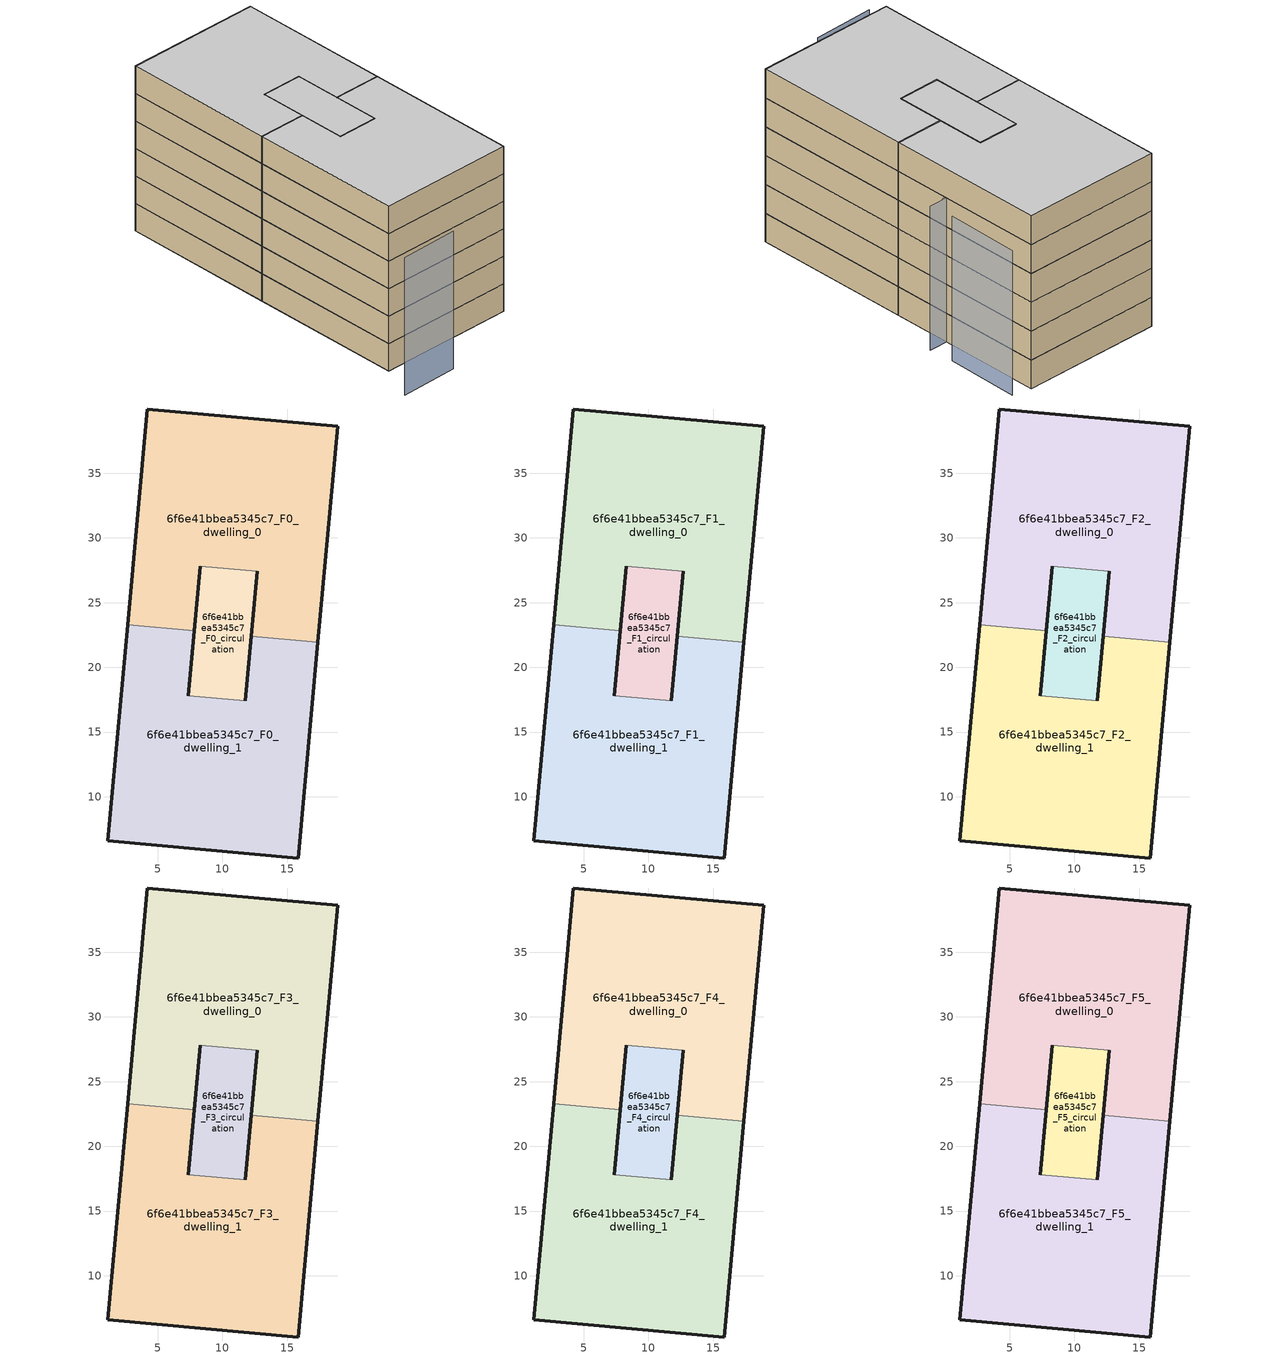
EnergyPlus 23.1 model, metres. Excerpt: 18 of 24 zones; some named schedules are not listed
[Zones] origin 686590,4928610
6f6e41bbea5345c7_F0_dwelling_0
 floor ground (EU_floor_Construction): 17.38,21.94 18.9,38.62 4.2,39.97 2.67,23.29 7.82,22.82 8.28,27.82 12.69,27.42 12.23,22.41 z0
 wall outside (EU_wall_Construction): 12.23,22.41 12.69,27.42 / 8.28,27.82 7.82,22.82 / 2.67,23.29 4.2,39.97 18.9,38.62 17.38,21.94 z0:3
 wall to 6f6e41bbea5345c7_F0_dwelling_1 (EU_wall_Construction): 17.38,21.94 12.23,22.41 / 7.82,22.82 2.67,23.29 z0:3
 wall to 6f6e41bbea5345c7_F0_circulation (EU_wall_Construction): 12.69,27.42 8.28,27.82 z0:3
6f6e41bbea5345c7_F0_dwelling_1
 floor ground (EU_floor_Construction): 15.85,5.26 17.38,21.94 12.23,22.41 11.77,17.41 7.36,17.81 7.82,22.82 2.67,23.29 1.15,6.61 z0
 wall outside (EU_wall_Construction): 7.82,22.82 7.36,17.81 / 11.77,17.41 12.23,22.41 / 17.38,21.94 15.85,5.26 1.15,6.61 2.67,23.29 z0:3
 wall to 6f6e41bbea5345c7_F0_circulation (EU_wall_Construction): 7.36,17.81 11.77,17.41 z0:3
6f6e41bbea5345c7_F0_circulation
 floor ground (EU_floor_Construction): 11.77,17.41 12.69,27.42 8.28,27.82 7.36,17.81 z0
 wall outside (EU_wall_Construction): 12.69,27.42 11.77,17.41 / 7.36,17.81 8.28,27.82 z0:3
6f6e41bbea5345c7_F1_dwelling_0
 floor to 6f6e41bbea5345c7_F0_dwelling_0 (EU_floor_Construction): 17.38,21.94 18.9,38.62 4.2,39.97 2.67,23.29 7.82,22.82 8.28,27.82 12.69,27.42 12.23,22.41 z3
 wall outside (EU_wall_Construction): 12.23,22.41 12.69,27.42 / 8.28,27.82 7.82,22.82 / 2.67,23.29 4.2,39.97 18.9,38.62 17.38,21.94 z3:6
 wall to 6f6e41bbea5345c7_F1_dwelling_1 (EU_wall_Construction): 17.38,21.94 12.23,22.41 / 7.82,22.82 2.67,23.29 z3:6
 wall to 6f6e41bbea5345c7_F1_circulation (EU_wall_Construction): 12.69,27.42 8.28,27.82 z3:6
6f6e41bbea5345c7_F1_dwelling_1
 floor to 6f6e41bbea5345c7_F0_dwelling_1 (EU_floor_Construction): 15.85,5.26 17.38,21.94 12.23,22.41 11.77,17.41 7.36,17.81 7.82,22.82 2.67,23.29 1.15,6.61 z3
 wall outside (EU_wall_Construction): 7.82,22.82 7.36,17.81 / 11.77,17.41 12.23,22.41 / 17.38,21.94 15.85,5.26 1.15,6.61 2.67,23.29 z3:6
 wall to 6f6e41bbea5345c7_F1_circulation (EU_wall_Construction): 7.36,17.81 11.77,17.41 z3:6
6f6e41bbea5345c7_F1_circulation
 floor to 6f6e41bbea5345c7_F0_circulation (EU_floor_Construction): 11.77,17.41 12.69,27.42 8.28,27.82 7.36,17.81 z3
 wall outside (EU_wall_Construction): 12.69,27.42 11.77,17.41 / 7.36,17.81 8.28,27.82 z3:6
6f6e41bbea5345c7_F2_dwelling_0
 floor to 6f6e41bbea5345c7_F1_dwelling_0 (EU_floor_Construction): 17.38,21.94 18.9,38.62 4.2,39.97 2.67,23.29 7.82,22.82 8.28,27.82 12.69,27.42 12.23,22.41 z6
 wall outside (EU_wall_Construction): 12.23,22.41 12.69,27.42 / 8.28,27.82 7.82,22.82 / 2.67,23.29 4.2,39.97 18.9,38.62 17.38,21.94 z6:9
 wall to 6f6e41bbea5345c7_F2_dwelling_1 (EU_wall_Construction): 17.38,21.94 12.23,22.41 / 7.82,22.82 2.67,23.29 z6:9
 wall to 6f6e41bbea5345c7_F2_circulation (EU_wall_Construction): 12.69,27.42 8.28,27.82 z6:9
6f6e41bbea5345c7_F2_dwelling_1
 floor to 6f6e41bbea5345c7_F1_dwelling_1 (EU_floor_Construction): 15.85,5.26 17.38,21.94 12.23,22.41 11.77,17.41 7.36,17.81 7.82,22.82 2.67,23.29 1.15,6.61 z6
 wall outside (EU_wall_Construction): 7.82,22.82 7.36,17.81 / 11.77,17.41 12.23,22.41 / 17.38,21.94 15.85,5.26 1.15,6.61 2.67,23.29 z6:9
 wall to 6f6e41bbea5345c7_F2_circulation (EU_wall_Construction): 7.36,17.81 11.77,17.41 z6:9
6f6e41bbea5345c7_F2_circulation
 floor to 6f6e41bbea5345c7_F1_circulation (EU_floor_Construction): 11.77,17.41 12.69,27.42 8.28,27.82 7.36,17.81 z6
 wall outside (EU_wall_Construction): 12.69,27.42 11.77,17.41 / 7.36,17.81 8.28,27.82 z6:9
6f6e41bbea5345c7_F3_dwelling_0
 floor to 6f6e41bbea5345c7_F2_dwelling_0 (EU_floor_Construction): 17.38,21.94 18.9,38.62 4.2,39.97 2.67,23.29 7.82,22.82 8.28,27.82 12.69,27.42 12.23,22.41 z9
 wall outside (EU_wall_Construction): 12.23,22.41 12.69,27.42 / 8.28,27.82 7.82,22.82 / 2.67,23.29 4.2,39.97 18.9,38.62 17.38,21.94 z9:12
 wall to 6f6e41bbea5345c7_F3_dwelling_1 (EU_wall_Construction): 17.38,21.94 12.23,22.41 / 7.82,22.82 2.67,23.29 z9:12
 wall to 6f6e41bbea5345c7_F3_circulation (EU_wall_Construction): 12.69,27.42 8.28,27.82 z9:12
6f6e41bbea5345c7_F3_dwelling_1
 floor to 6f6e41bbea5345c7_F2_dwelling_1 (EU_floor_Construction): 15.85,5.26 17.38,21.94 12.23,22.41 11.77,17.41 7.36,17.81 7.82,22.82 2.67,23.29 1.15,6.61 z9
 wall outside (EU_wall_Construction): 7.82,22.82 7.36,17.81 / 11.77,17.41 12.23,22.41 / 17.38,21.94 15.85,5.26 1.15,6.61 2.67,23.29 z9:12
 wall to 6f6e41bbea5345c7_F3_circulation (EU_wall_Construction): 7.36,17.81 11.77,17.41 z9:12
6f6e41bbea5345c7_F3_circulation
 floor to 6f6e41bbea5345c7_F2_circulation (EU_floor_Construction): 11.77,17.41 12.69,27.42 8.28,27.82 7.36,17.81 z9
 wall outside (EU_wall_Construction): 12.69,27.42 11.77,17.41 / 7.36,17.81 8.28,27.82 z9:12
6f6e41bbea5345c7_F4_dwelling_0
 floor to 6f6e41bbea5345c7_F3_dwelling_0 (EU_floor_Construction): 17.38,21.94 18.9,38.62 4.2,39.97 2.67,23.29 7.82,22.82 8.28,27.82 12.69,27.42 12.23,22.41 z12
 wall outside (EU_wall_Construction): 12.23,22.41 12.69,27.42 / 8.28,27.82 7.82,22.82 / 2.67,23.29 4.2,39.97 18.9,38.62 17.38,21.94 z12:15
 wall to 6f6e41bbea5345c7_F4_dwelling_1 (EU_wall_Construction): 17.38,21.94 12.23,22.41 / 7.82,22.82 2.67,23.29 z12:15
 wall to 6f6e41bbea5345c7_F4_circulation (EU_wall_Construction): 12.69,27.42 8.28,27.82 z12:15
6f6e41bbea5345c7_F4_dwelling_1
 floor to 6f6e41bbea5345c7_F3_dwelling_1 (EU_floor_Construction): 15.85,5.26 17.38,21.94 12.23,22.41 11.77,17.41 7.36,17.81 7.82,22.82 2.67,23.29 1.15,6.61 z12
 wall outside (EU_wall_Construction): 7.82,22.82 7.36,17.81 / 11.77,17.41 12.23,22.41 / 17.38,21.94 15.85,5.26 1.15,6.61 2.67,23.29 z12:15
 wall to 6f6e41bbea5345c7_F4_circulation (EU_wall_Construction): 7.36,17.81 11.77,17.41 z12:15
6f6e41bbea5345c7_F4_circulation
 floor to 6f6e41bbea5345c7_F3_circulation (EU_floor_Construction): 11.77,17.41 12.69,27.42 8.28,27.82 7.36,17.81 z12
 wall outside (EU_wall_Construction): 12.69,27.42 11.77,17.41 / 7.36,17.81 8.28,27.82 z12:15
6f6e41bbea5345c7_F5_dwelling_0
 floor to 6f6e41bbea5345c7_F4_dwelling_0 (EU_floor_Construction): 17.38,21.94 18.9,38.62 4.2,39.97 2.67,23.29 7.82,22.82 8.28,27.82 12.69,27.42 12.23,22.41 z15
 wall outside (EU_wall_Construction): 12.23,22.41 12.69,27.42 / 8.28,27.82 7.82,22.82 / 2.67,23.29 4.2,39.97 18.9,38.62 17.38,21.94 z15:18
 wall to 6f6e41bbea5345c7_F5_dwelling_1 (EU_wall_Construction): 17.38,21.94 12.23,22.41 / 7.82,22.82 2.67,23.29 z15:18
 wall to 6f6e41bbea5345c7_F5_circulation (EU_wall_Construction): 12.69,27.42 8.28,27.82 z15:18
 ceiling to 6f6e41bbea5345c7_F6_dwelling_0 (EU_floor_Construction): 18.9,38.62 17.38,21.94 12.23,22.41 12.69,27.42 8.28,27.82 7.82,22.82 2.67,23.29 4.2,39.97 z18
6f6e41bbea5345c7_F5_dwelling_1
 floor to 6f6e41bbea5345c7_F4_dwelling_1 (EU_floor_Construction): 15.85,5.26 17.38,21.94 12.23,22.41 11.77,17.41 7.36,17.81 7.82,22.82 2.67,23.29 1.15,6.61 z15
 wall outside (EU_wall_Construction): 7.82,22.82 7.36,17.81 / 11.77,17.41 12.23,22.41 / 17.38,21.94 15.85,5.26 1.15,6.61 2.67,23.29 z15:18
 wall to 6f6e41bbea5345c7_F5_circulation (EU_wall_Construction): 7.36,17.81 11.77,17.41 z15:18
 ceiling to 6f6e41bbea5345c7_F6_dwelling_1 (EU_floor_Construction): 17.38,21.94 15.85,5.26 1.15,6.61 2.67,23.29 7.82,22.82 7.36,17.81 11.77,17.41 12.23,22.41 z18
6f6e41bbea5345c7_F5_circulation
 floor to 6f6e41bbea5345c7_F4_circulation (EU_floor_Construction): 11.77,17.41 12.69,27.42 8.28,27.82 7.36,17.81 z15
 wall outside (EU_wall_Construction): 12.69,27.42 11.77,17.41 / 7.36,17.81 8.28,27.82 z15:18
 ceiling to 6f6e41bbea5345c7_F6_circulation (EU_floor_Construction): 12.69,27.42 11.77,17.41 7.36,17.81 8.28,27.82 z18
shading: -1,2.83 5.37,2.36 / 19.86,30.37 20.72,38.01 / 18.26,27.86 13.98,28.33 / 19.89,27.81 14.79,28.32 z0:15
[Building]
EU S2 Campaign: North Axis=0; Terrain=City; Solar Distribution=FullExterior
[Site:Location]
Bologna: Latitude=44.5; Longitude=11.25; Time Zone=1; Elevation=37
[SizingPeriod:WeatherFileDays]
AnnualSizingPeriod: Begin Month=1; Begin Day of Month=1; End Month=12; End Day of Month=31; Day of Week for Start Day=Monday; Use Weather File Daylight Saving Period=No; Use Weather File Rain and Snow Indicators=No
[MATERIAL]
EU_InternalMass_Material: Roughness=MediumRough; Thickness=0.1; Conductivity=1; Density=1800; Specific Heat=900; Thermal Absorptance=0.9; Solar Absorptance=0.7; Visible Absorptance=0.7
[MATERIAL:NOMASS] Roughness=MediumRough; Thermal Absorptance=0.9; Solar Absorptance=0.7; Visible Absorptance=0.7
Name | Thermal Resistance
EU_wall_NoMass | 0.905828
EU_floor_NoMass | 0.67114
[CONSTRUCTION]
EU_wall_Construction: EU_wall_NoMass
EU_floor_Construction: EU_floor_NoMass
EU_InternalMass_Construction: EU_InternalMass_Material
[ZONE] Type=1; Multiplier=1; Ceiling Height=autocalculate; Floor Area=autocalculate; Part of Total Floor Area=Yes
Name | Volume
6f6e41bbea5345c7_F0_dwelling_0; 6f6e41bbea5345c7_F1_dwelling_0; 6f6e41bbea5345c7_F2_dwelling_0; 6f6e41bbea5345c7_F3_dwelling_0; 6f6e41bbea5345c7_F4_dwelling_0; 6f6e41bbea5345c7_F5_dwelling_0 | 675.072
6f6e41bbea5345c7_F0_dwelling_1; 6f6e41bbea5345c7_F1_dwelling_1; 6f6e41bbea5345c7_F2_dwelling_1; 6f6e41bbea5345c7_F3_dwelling_1; 6f6e41bbea5345c7_F4_dwelling_1; 6f6e41bbea5345c7_F5_dwelling_1 | 675.074
6f6e41bbea5345c7_F0_circulation; 6f6e41bbea5345c7_F1_circulation; 6f6e41bbea5345c7_F2_circulation; 6f6e41bbea5345c7_F3_circulation; 6f6e41bbea5345c7_F4_circulation; 6f6e41bbea5345c7_F5_circulation | 133.523
[INTERNALMASS] Construction=EU_InternalMass_Construction; Surface Area=225.018
Name | Zone or ZoneList
6f6e41bbea5345c7_F0_dwelling_0_EU_InternalMass | 6f6e41bbea5345c7_F0_dwelling_0
6f6e41bbea5345c7_F0_dwelling_1_EU_InternalMass | 6f6e41bbea5345c7_F0_dwelling_1
6f6e41bbea5345c7_F1_dwelling_0_EU_InternalMass | 6f6e41bbea5345c7_F1_dwelling_0
6f6e41bbea5345c7_F1_dwelling_1_EU_InternalMass | 6f6e41bbea5345c7_F1_dwelling_1
6f6e41bbea5345c7_F2_dwelling_0_EU_InternalMass | 6f6e41bbea5345c7_F2_dwelling_0
6f6e41bbea5345c7_F2_dwelling_1_EU_InternalMass | 6f6e41bbea5345c7_F2_dwelling_1
6f6e41bbea5345c7_F3_dwelling_0_EU_InternalMass | 6f6e41bbea5345c7_F3_dwelling_0
6f6e41bbea5345c7_F3_dwelling_1_EU_InternalMass | 6f6e41bbea5345c7_F3_dwelling_1
6f6e41bbea5345c7_F4_dwelling_0_EU_InternalMass | 6f6e41bbea5345c7_F4_dwelling_0
6f6e41bbea5345c7_F4_dwelling_1_EU_InternalMass | 6f6e41bbea5345c7_F4_dwelling_1
6f6e41bbea5345c7_F5_dwelling_0_EU_InternalMass | 6f6e41bbea5345c7_F5_dwelling_0
6f6e41bbea5345c7_F5_dwelling_1_EU_InternalMass | 6f6e41bbea5345c7_F5_dwelling_1
[OTHEREQUIPMENT] Fuel Type=Electricity; Design Level Calculation Method=Watts/Area; Power per Zone Floor Area=1; Fraction Latent=0; Fraction Radiant=0; Fraction Lost=0; Carbon Dioxide Generation Rate=0; EndUse Subcategory=EU_Step8_InternalGains
Name | Zone or ZoneList or Space or SpaceList | Schedule
EU_Step8_InternalGain_6f6e41bbea5345c7_F0_dwelling_0_f000 | 6f6e41bbea5345c7_F0_dwelling_0 | EU_Step8_GainSchedule_6f6e41bbea5345c7_F0_dwelling_0_f000
EU_Step8_InternalGain_6f6e41bbea5345c7_F0_dwelling_1_f000 | 6f6e41bbea5345c7_F0_dwelling_1 | EU_Step8_GainSchedule_6f6e41bbea5345c7_F0_dwelling_1_f000
EU_Step8_InternalGain_6f6e41bbea5345c7_F1_dwelling_0_f000 | 6f6e41bbea5345c7_F1_dwelling_0 | EU_Step8_GainSchedule_6f6e41bbea5345c7_F1_dwelling_0_f000
EU_Step8_InternalGain_6f6e41bbea5345c7_F1_dwelling_1_f000 | 6f6e41bbea5345c7_F1_dwelling_1 | EU_Step8_GainSchedule_6f6e41bbea5345c7_F1_dwelling_1_f000
EU_Step8_InternalGain_6f6e41bbea5345c7_F2_dwelling_0_f000 | 6f6e41bbea5345c7_F2_dwelling_0 | EU_Step8_GainSchedule_6f6e41bbea5345c7_F2_dwelling_0_f000
EU_Step8_InternalGain_6f6e41bbea5345c7_F2_dwelling_1_f000 | 6f6e41bbea5345c7_F2_dwelling_1 | EU_Step8_GainSchedule_6f6e41bbea5345c7_F2_dwelling_1_f000
EU_Step8_InternalGain_6f6e41bbea5345c7_F3_dwelling_0_f000 | 6f6e41bbea5345c7_F3_dwelling_0 | EU_Step8_GainSchedule_6f6e41bbea5345c7_F3_dwelling_0_f000
EU_Step8_InternalGain_6f6e41bbea5345c7_F3_dwelling_1_f000 | 6f6e41bbea5345c7_F3_dwelling_1 | EU_Step8_GainSchedule_6f6e41bbea5345c7_F3_dwelling_1_f000
EU_Step8_InternalGain_6f6e41bbea5345c7_F4_dwelling_0_f000 | 6f6e41bbea5345c7_F4_dwelling_0 | EU_Step8_GainSchedule_6f6e41bbea5345c7_F4_dwelling_0_f000
EU_Step8_InternalGain_6f6e41bbea5345c7_F4_dwelling_1_f000 | 6f6e41bbea5345c7_F4_dwelling_1 | EU_Step8_GainSchedule_6f6e41bbea5345c7_F4_dwelling_1_f000
EU_Step8_InternalGain_6f6e41bbea5345c7_F5_dwelling_0_f000 | 6f6e41bbea5345c7_F5_dwelling_0 | EU_Step8_GainSchedule_6f6e41bbea5345c7_F5_dwelling_0_f000
EU_Step8_InternalGain_6f6e41bbea5345c7_F5_dwelling_1_f000 | 6f6e41bbea5345c7_F5_dwelling_1 | EU_Step8_GainSchedule_6f6e41bbea5345c7_F5_dwelling_1_f000
[ZONEINFILTRATION:DESIGNFLOWRATE] Schedule=EU_AlwaysOn; Design Flow Rate Calculation Method=Flow/Area; Flow Rate per Floor Area=0.0005; Constant Term Coefficient=1; Temperature Term Coefficient=0; Velocity Term Coefficient=0; Velocity Squared Term Coefficient=0
Name | Zone or ZoneList or Space or SpaceList
EU_Circulation_Infiltration_6f6e41bbea5345c7_F0_circulation | 6f6e41bbea5345c7_F0_circulation
EU_Circulation_Infiltration_6f6e41bbea5345c7_F1_circulation | 6f6e41bbea5345c7_F1_circulation
EU_Circulation_Infiltration_6f6e41bbea5345c7_F2_circulation | 6f6e41bbea5345c7_F2_circulation
EU_Circulation_Infiltration_6f6e41bbea5345c7_F3_circulation | 6f6e41bbea5345c7_F3_circulation
EU_Circulation_Infiltration_6f6e41bbea5345c7_F4_circulation | 6f6e41bbea5345c7_F4_circulation
EU_Circulation_Infiltration_6f6e41bbea5345c7_F5_circulation | 6f6e41bbea5345c7_F5_circulation
[ZONEVENTILATION:DESIGNFLOWRATE] Schedule=EU_AlwaysOn; Design Flow Rate Calculation Method=AirChanges/Hour; Air Changes per Hour=0.73129; Ventilation Type=Natural; Fan Pressure Rise=0; Fan Total Efficiency=1; Constant Term Coefficient=1; Temperature Term Coefficient=0; Velocity Term Coefficient=0; Velocity Squared Term Coefficient=0; Minimum Indoor Temperature=-100; Maximum Indoor Temperature=100; Delta Temperature=-100; Minimum Outdoor Temperature=-100; Maximum Outdoor Temperature=100; Maximum Wind Speed=40
Name | Zone or ZoneList or Space or SpaceList
EU_ConstantAir_6f6e41bbea5345c7_F0_dwelling_0 | 6f6e41bbea5345c7_F0_dwelling_0
EU_ConstantAir_6f6e41bbea5345c7_F0_dwelling_1 | 6f6e41bbea5345c7_F0_dwelling_1
EU_ConstantAir_6f6e41bbea5345c7_F1_dwelling_0 | 6f6e41bbea5345c7_F1_dwelling_0
EU_ConstantAir_6f6e41bbea5345c7_F1_dwelling_1 | 6f6e41bbea5345c7_F1_dwelling_1
EU_ConstantAir_6f6e41bbea5345c7_F2_dwelling_0 | 6f6e41bbea5345c7_F2_dwelling_0
EU_ConstantAir_6f6e41bbea5345c7_F2_dwelling_1 | 6f6e41bbea5345c7_F2_dwelling_1
EU_ConstantAir_6f6e41bbea5345c7_F3_dwelling_0 | 6f6e41bbea5345c7_F3_dwelling_0
EU_ConstantAir_6f6e41bbea5345c7_F3_dwelling_1 | 6f6e41bbea5345c7_F3_dwelling_1
EU_ConstantAir_6f6e41bbea5345c7_F4_dwelling_0 | 6f6e41bbea5345c7_F4_dwelling_0
EU_ConstantAir_6f6e41bbea5345c7_F4_dwelling_1 | 6f6e41bbea5345c7_F4_dwelling_1
EU_ConstantAir_6f6e41bbea5345c7_F5_dwelling_0 | 6f6e41bbea5345c7_F5_dwelling_0
EU_ConstantAir_6f6e41bbea5345c7_F5_dwelling_1 | 6f6e41bbea5345c7_F5_dwelling_1
[HVACTEMPLATE:THERMOSTAT] Constant Heating Setpoint=20; Constant Cooling Setpoint=50
EU_HeatOnly_6f6e41bbea5345c7_F0_dwelling_0; EU_HeatOnly_6f6e41bbea5345c7_F0_dwelling_1; EU_HeatOnly_6f6e41bbea5345c7_F1_dwelling_0; EU_HeatOnly_6f6e41bbea5345c7_F1_dwelling_1; EU_HeatOnly_6f6e41bbea5345c7_F2_dwelling_0; EU_HeatOnly_6f6e41bbea5345c7_F2_dwelling_1; EU_HeatOnly_6f6e41bbea5345c7_F3_dwelling_0; EU_HeatOnly_6f6e41bbea5345c7_F3_dwelling_1; EU_HeatOnly_6f6e41bbea5345c7_F4_dwelling_0; EU_HeatOnly_6f6e41bbea5345c7_F4_dwelling_1; EU_HeatOnly_6f6e41bbea5345c7_F5_dwelling_0; EU_HeatOnly_6f6e41bbea5345c7_F5_dwelling_1; EU_HeatOnly_6f6e41bbea5345c7_F6_dwelling_0; EU_HeatOnly_6f6e41bbea5345c7_F6_dwelling_1; EU_HeatOnly_6f6e41bbea5345c7_F7_dwelling_0; EU_HeatOnly_6f6e41bbea5345c7_F7_dwelling_1
[HVACTEMPLATE:ZONE:IDEALLOADSAIRSYSTEM] System Availability Schedule=EU_AlwaysOn; Maximum Heating Supply Air Temperature=50; Minimum Cooling Supply Air Temperature=13; Maximum Heating Supply Air Humidity Ratio=0.0156; Minimum Cooling Supply Air Humidity Ratio=0.0077; Heating Limit=NoLimit; Cooling Limit=NoLimit; Heating Availability Schedule=EU_AlwaysOn; Cooling Availability Schedule=EU_CoolingOff; Dehumidification Control Type=ConstantSensibleHeatRatio; Cooling Sensible Heat Ratio=0.7; Dehumidification Setpoint=60; Humidification Control Type=None; Humidification Setpoint=30; Outdoor Air Method=None; Outdoor Air Flow Rate per Person=0.00944; Outdoor Air Flow Rate per Zone Floor Area=0; Outdoor Air Flow Rate per Zone=0; Demand Controlled Ventilation Type=None; Outdoor Air Economizer Type=NoEconomizer; Heat Recovery Type=None; Sensible Heat Recovery Effectiveness=0.7; Latent Heat Recovery Effectiveness=0.65
Name | Template Thermostat
6f6e41bbea5345c7_F0_dwelling_0 | EU_HeatOnly_6f6e41bbea5345c7_F0_dwelling_0
6f6e41bbea5345c7_F0_dwelling_1 | EU_HeatOnly_6f6e41bbea5345c7_F0_dwelling_1
6f6e41bbea5345c7_F1_dwelling_0 | EU_HeatOnly_6f6e41bbea5345c7_F1_dwelling_0
6f6e41bbea5345c7_F1_dwelling_1 | EU_HeatOnly_6f6e41bbea5345c7_F1_dwelling_1
6f6e41bbea5345c7_F2_dwelling_0 | EU_HeatOnly_6f6e41bbea5345c7_F2_dwelling_0
6f6e41bbea5345c7_F2_dwelling_1 | EU_HeatOnly_6f6e41bbea5345c7_F2_dwelling_1
6f6e41bbea5345c7_F3_dwelling_0 | EU_HeatOnly_6f6e41bbea5345c7_F3_dwelling_0
6f6e41bbea5345c7_F3_dwelling_1 | EU_HeatOnly_6f6e41bbea5345c7_F3_dwelling_1
